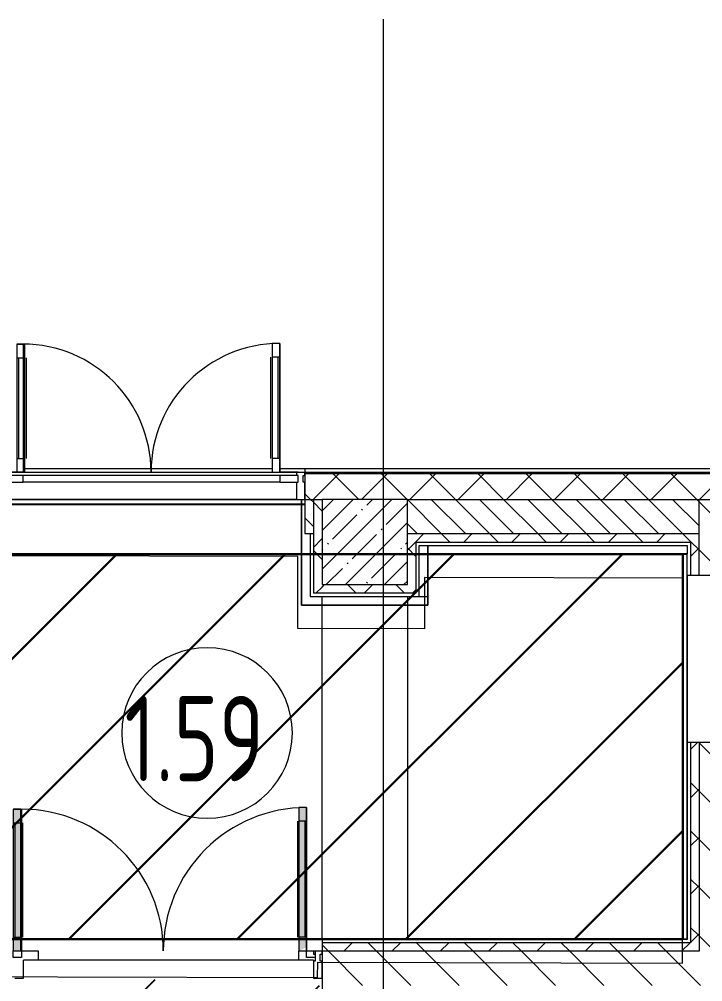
# Model space of a CAD drawing. Header units: millimetres. Extents: x -213911 to 415037, y -3642 to 107391.
# Drawn here: x 113891 to 117896, y 16135 to 21779 of the extents above; entities that cross this region are included whole.
import ezdxf

# ---------------------------------------------------------------- set-up
doc = ezdxf.new("R2010")
doc.units = ezdxf.units.MM
for name, color, linetype, lineweight in [('1)CF2', 3, 'Continuous', 30), ('A-AREA-BNDY', 7, 'Continuous', 5), ('A-AREA-IDEN', 7, 'Continuous', 9), ('A-DETL-GENF', 7, 'Continuous', 9), ('A-FLOR', 7, 'Continuous', 9), ('A-GLAZ-CWMG', 7, 'Continuous', 9), ('A-GLAZ-CWMG-1', 7, 'Continuous', 20), ('A-WALL', 7, 'Continuous', 5), ('I-WALL', 7, 'Continuous', 5), ('S-COLS', 7, 'Continuous', 9), ('S-COLS-1', 7, 'Continuous', 5), ('Оси', 7, 'Continuous', 9)]:
    doc.layers.add(name, color=color, linetype=linetype, lineweight=lineweight)
doc.layers.add('3) CF3 монтаж', color=152, linetype='Continuous')
for name, color, linetype, lineweight, true_color in [('A-DOOR-1', 7, 'Continuous', 5, 0xc0c0c0), ('A-WALL-1', 9, 'Continuous', 5, 0x808080), ('A-WALL-FNSH-1', 9, 'Continuous', 5, 0x808080)]:
    doc.layers.add(name, color=color, linetype=linetype, lineweight=lineweight, true_color=true_color)
doc.layers.add('A-FLOR-PATT-1', color=7, linetype='Continuous', lineweight=9, true_color=0xeef6ff, transparency=0.5)
doc.styles.add('СПДС', font='ГОСТ тип А.ttf', dxfattribs={"width": 0.9})
pattern_1 = [(135, (64.7, -136.06), (-141.42136, -141.42136), [])]
pattern_2 = [(45, (64.7, -136.06), (-141.42136, 141.42136), []), (135, (64.7, -136.06), (-141.42136, -141.42136), [])]

# ---------------------------------------------------------------- blocks, each defined once
blk = doc.blocks.new('Прямоугольный импост - Импост структурный с накладкой - 160мм-22852563-Объем проектирования 1 этажа')
at = {"layer": 'A-GLAZ-CWMG-1'}
for p, q in [((-50, 40), (-50, 140)), ((-50, 140), (0, 140)), ((0, 140), (0, 40)), ((-50, -17), (-50, 0)), ((-10, 40), (-10, 0)), ((0, 40), (-10, 40)), ((-10, 0), (0, 0)), ((0, 0), (0, -17)), ((0, -17), (-50, -17))]:
    blk.add_line(p, q, dxfattribs=at)
blk = doc.blocks.new('Дверь_Витражная_СКБ_2Ст - ВН-5-31911725-Объем проектирования 1 этажа')
at = {"layer": 'A-DETL-GENF'}
for p, q in [((-788, 770), (-743, 770)), ((-788, 770), (-788, 20)), ((-743, 770), (-788, 770)), ((-788, 770), (-788, 20)), ((-743, 770), (-743, 20)), ((-743, 20), (-743, 770)), ((752, 774), (707, 774)), ((707, 774), (707, 20)), ((752, 774), (707, 774)), ((707, 774), (707, 20)), ((752, 774), (752, 20)), ((752, 20), (752, 774)), ((-788, 690), (-743, 690)), ((-778, 690), (-778, 100)), ((-734, 690), (-734, 100)), ((698, 694), (698, 100)), ((752, 694), (707, 694)), ((742, 694), (742, 100)), ((-788, 100), (-743, 100)), ((752, 100), (707, 100)), ((-860, 20), (-860, 17)), ((-752, 20), (-860, 20)), ((-752, 20), (-860, 20)), ((-860, 20), (-860, 17)), ((-743, 20), (-788, 20)), ((-788, 20), (-743, 20)), ((-752, 17), (-752, 20)), ((-752, 17), (-752, 20)), ((707, 20), (752, 20)), ((707, 20), (752, 20)), ((752, 17), (752, 20)), ((752, 20), (860, 20)), ((752, 20), (752, 17)), ((860, 20), (752, 20)), ((860, 20), (860, 17)), ((860, 17), (860, 20))]:
    blk.add_line(p, q, dxfattribs=at)
at = {"layer": 'A-DOOR-1'}
for p, q in [((-752, 770), (-752, 20)), ((752, 774), (752, 20)), ((-752, 0), (-860, 0)), ((-860, 0), (-860, -40)), ((-752, -40), (-752, 0)), ((860, 0), (752, 0)), ((752, 0), (752, -40)), ((860, -40), (860, 0)), ((-860, -40), (-752, -40)), ((752, -40), (860, -40))]:
    blk.add_line(p, q, dxfattribs=at)
for centre, radius, start, end in [((-752, 20), 750, 360, 90), ((752, 20), 754, 90, 180)]:
    blk.add_arc(centre, radius, start, end, dxfattribs=at)
blk = doc.blocks.new('Прямоугольный импост - Импост структурный с накладкой - 160мм-24260934-Объем проектирования 1 этажа')
at = {"layer": 'A-GLAZ-CWMG'}
for p, q in [((115450.4, 19257), (113750.4, 19257)), ((115352.4, 19240), (113848.4, 19240)), ((115352.4, 19200), (113848.4, 19200)), ((115450.4, 19100), (113750.4, 19100))]:
    blk.add_line(p, q, dxfattribs=at)
blk = doc.blocks.new('Дверь_Витражная_остекление_ - ВВ-14 остекление-32472302-Объем проектирования 1 этажа')
at = {"layer": 'A-DETL-GENF'}
for p, q in [((-790, -20), (-835, -20)), ((-835, -860), (-835, -20)), ((-790, -20), (-835, -20)), ((-835, -20), (-835, -860)), ((-790, -860), (-790, -20)), ((-790, -860), (-790, -20)), ((840, -850), (840, -20)), ((840, -20), (840, -850)), ((885, -850), (885, -20)), ((885, -850), (885, -20)), ((-835, -100), (-790, -100)), ((-825, -780), (-825, -100)), ((-781, -780), (-781, -100)), ((831, -770), (831, -100)), ((885, -100), (840, -100)), ((875, -770), (875, -100)), ((-835, -780), (-790, -780)), ((885, -770), (840, -770)), ((-835, -860), (-790, -860)), ((-835, -860), (-790, -860)), ((885, -850), (840, -850)), ((840, -850), (885, -850))]:
    blk.add_line(p, q, dxfattribs=at)
at = {"layer": 'A-DOOR-1'}
for p, q in [((-885, 20), (-835, 20)), ((-885, -20), (-885, 20)), ((-835, 20), (-835, -20)), ((835, 20), (885, 20)), ((835, -20), (835, 20)), ((885, 20), (885, -20)), ((-835, -20), (-885, -20)), ((-835, -860), (-835, -20)), ((835, -850), (835, -20)), ((885, -20), (835, -20))]:
    blk.add_line(p, q, dxfattribs=at)
for centre, radius, start, end in [((-835, -20), 840, 270, 0), ((835, -20), 830, 180, 270)]:
    blk.add_arc(centre, radius, start, end, dxfattribs=at)
blk = doc.blocks.new('Прямоугольный импост - Импост структурный с накладкой - 160мм Темный-V78-Объем проектирования 1 этажа')
at = {"layer": 'A-GLAZ-CWMG-1'}
for p, q in [((-25, 0), (-25, 17)), ((-25, 17), (25, 17)), ((-15, 0), (-25, 0)), ((-15, -40), (-15, 0)), ((25, 0), (15, 0)), ((15, 0), (15, -40)), ((25, 17), (25, 0)), ((-25, -140), (-25, -40)), ((-25, -40), (-15, -40)), ((15, -40), (25, -40)), ((25, -40), (25, -140)), ((25, -140), (-25, -140))]:
    blk.add_line(p, q, dxfattribs=at)
blk = doc.blocks.new('BSC_Колонна _Прямоугольная - 500х500-V132-Объем проектирования 1 этажа')
at = {"layer": 'S-COLS-1'}
h = blk.add_hatch(dxfattribs=at)
h.set_pattern_fill('FP_133', color=256, style=0, pattern_type=2)
h.set_pattern_definition([(45, (-115850.45, -18850), (-114.04925, 114.04925), []), (45, (-115736.4, -18850), (-114.04925, 114.04925), [201.613, -40.323, 6.706, -33.617])])
h.paths.add_polyline_path([(-125.9, -250), (250, -250), (249.6, 250), (-250, 250), (-250, -250), (-202, -250)])
for p, q in [((250, 250), (-250, 250)), ((-250, 250), (-250, -250)), ((250, -250), (250, 250)), ((-250, -250), (250, -250))]:
    blk.add_line(p, q, dxfattribs=at)
blk = doc.blocks.new('Прямоугольный импост - Импост структурный с накладкой - 160мм Темный-31239248-Объем проектирования 1 этажа')
at = {"layer": 'A-GLAZ-CWMG-1'}
for p, q in [((0, 17), (-50, 17)), ((-50, 17), (-50, 0)), ((-50, 0), (-40, 0)), ((-40, 0), (-40, -40)), ((-10, -40), (-10, 0)), ((-10, 0), (0, 0)), ((0, 0), (0, 17)), ((-40, -40), (-50, -40)), ((-50, -40), (-50, -140)), ((0, -40), (-10, -40)), ((0, -140), (0, -40)), ((-50, -140), (0, -140))]:
    blk.add_line(p, q, dxfattribs=at)
blk = doc.blocks.new('Марка_Помещения - Номер-25198446-Объем проектирования 1 этажа')
at = {"layer": 'A-AREA-IDEN'}
for start, end in [(360, 180), (180, 360)]:
    blk.add_arc((0, 0), 2.5, start, end, dxfattribs=at)

msp = doc.modelspace()

# ---------------------------------------------------------------- hatches: boundary and pattern name
at = {"layer": '1)CF2'}
h = msp.add_hatch(dxfattribs=at)
h.set_pattern_fill('ANSI31', color=256, scale=220)
h.paths.add_polyline_path([(111184.7, 18642.9), (117778.8, 18642.9), (117778.8, 16385.9), (111184.7, 16385.9)])
at = {"layer": '3) CF3 монтаж'}
h = msp.add_hatch(dxfattribs=at)
h.set_pattern_fill('ANSI31', color=256, scale=222, style=0)
h.set_pattern_definition([(45, (1705.15, -22074.2), (-498.4042, 498.4042), [])])
h.paths.add_polyline_path([(116191.6, 13475.5), (117461.5, 13475.5), (117595.8, 13511.6), (117595.9, 13475.5), (117860.6, 13475.5), (117860.6, 13740.3), (117824.2, 13740.3), (117860.6, 13875.5), (117860.6, 16084.5), (116191.1, 16084.5), (116191.1, 13475.5)])
h.paths.add_polyline_path([(115613.2, 13855.5), (115650.6, 13855.5), (115650.6, 14120.3), (115613.2, 14120.3), (115649.4, 14255.5), (115650.6, 14250.9), (115650.6, 16148.5), (111140.6, 16148.5), (111140.6, 13855.5), (115250.5, 13855.5), (115384.8, 13891.6), (115384.9, 13855.5)])
h.paths.add_polyline_path([(106140.6, 13855.5), (110200.5, 13855.5), (110334.8, 13891.6), (110334.9, 13855.5), (110599.6, 13855.5), (110599.6, 14120.3), (110563.2, 14120.3), (110599.6, 14255.5), (110599.6, 18975.5), (106140.6, 18975.5), (106140.6, 15438.7)])
h.paths.add_polyline_path([(105199.6, 13855.5), (105200.5, 13855.5), (105334.8, 13891.6), (105334.9, 13855.5), (105600.6, 13855.5), (105600.6, 14120.3), (105563.2, 14120.3), (105599.4, 14255.5), (105600.6, 14250.9), (105600.6, 18975.5), (100890.6, 18975.5), (100890.6, 17605.5), (101488.6, 17605.5), (101488.6, 13855.5), (104545.7, 13855.5)])
at = {"layer": 'A-FLOR-PATT-1'}
h = msp.add_hatch(color=256, dxfattribs=at)
h.paths.add_polyline_path([(115531.3, 16316.9), (115533.1, 16316.9), (115575.2, 16338.3), (115575.2, 17156.9), (115530.2, 17156.9), (115530.2, 16316.9)])
h.paths.add_polyline_path([(113855.2, 16316.9), (113900.2, 16316.9), (113900.2, 17146.9), (113855.2, 17146.9), (113855.2, 16643.8)])
h.paths.add_polyline_path([(111369, 16653.9), (111971.7, 16653.9), (111971.7, 16698.9), (111131.7, 16698.9), (111131.7, 16653.9), (111234.5, 16653.9)])
h.paths.add_polyline_path([(111181.2, 18328.9), (111961.7, 18328.9), (111961.7, 18373.9), (111131.7, 18373.9), (111131.7, 18328.9), (111147.3, 18328.9)])
at = {"layer": 'A-WALL'}
h = msp.add_hatch(dxfattribs=at)
h.set_pattern_fill('FP_24', color=256, style=0, pattern_type=2)
h.set_pattern_definition(pattern_2)
h.paths.add_polyline_path([(115615.2, 18963.9), (118266.7, 18963.9), (118266.7, 19113.9), (115565.2, 19113.9), (115565.2, 18963.9), (115595.2, 18963.9)])
h.paths.add_polyline_path([(112885.2, 18963.9), (112865.2, 19100.1), (112865.2, 18963.9), (112870.5, 18963.9)])
h.paths.add_polyline_path([(120916.7, 18963.9), (120924.7, 18963.9), (120924.7, 19113.9), (119482.7, 19113.9), (119482.7, 18963.9), (120431.1, 18963.9)])
h.paths.add_polyline_path([(112965.2, 18963.9), (112973.5, 18963.9), (112955.2, 18988.9), (112963.7, 18967.7)])
h.paths.add_polyline_path([(112921, 19022.9), (112922.2, 19034.8), (112915.2, 19044.7), (112915.2, 19113.9), (112856.7, 19111.8), (112915.2, 19031)])
h = msp.add_hatch(dxfattribs=at)
h.set_pattern_fill('FP_2', color=256, style=0, pattern_type=2)
h.set_pattern_definition([(135, (64.7, -136.06), (-70.71068, -70.71068), [])])
h.paths.add_polyline_path([(117874.7, 18763.9), (117874.7, 18963.9), (116165.2, 18963.9), (116165.2, 18763.9), (117852.3, 18763.9)])
h.paths.add_polyline_path([(115615.2, 18763.9), (115615.2, 18963.9), (115565.2, 18963.9), (115565.2, 18763.9), (115597.8, 18763.9)])
h.paths.add_polyline_path([(111482.1, 18763.9), (112815.2, 18763.9), (112815.2, 18963.9), (111114.7, 18963.9), (111114.7, 18763.9), (111244.1, 18763.9)])
h.paths.add_polyline_path([(112865.2, 18763.9), (112915.2, 18763.9), (112915.2, 18963.9), (112865.2, 18963.9), (112865.2, 18872.7)])
at = {"layer": 'I-WALL'}
h = msp.add_hatch(dxfattribs=at)
h.set_pattern_fill('FP_24', color=256, style=0, pattern_type=2)
h.set_pattern_definition(pattern_2)
h.paths.add_polyline_path([(115615.2, 18413.9), (115665.2, 18413.9), (115664.7, 18963.9), (115615.2, 18963.9), (115615.2, 18420.1)])
h = msp.add_hatch(dxfattribs=at)
h.set_pattern_fill('FP_23', color=256, style=0, pattern_type=2)
h.set_pattern_definition(pattern_1)
h.paths.add_polyline_path([(117874.7, 16313.9), (118074.7, 16313.9), (118074.7, 17538.9), (117874.7, 17538.9), (117874.7, 16363.9)])
h.paths.add_polyline_path([(118074.7, 18518.9), (118074.7, 18963.9), (117874.7, 18963.9), (117874.7, 18518.9)])
h = msp.add_hatch(dxfattribs=at)
h.set_pattern_fill('FP_24', color=256, style=0, pattern_type=2)
h.set_pattern_definition(pattern_2)
h.paths.add_polyline_path([(117792.5, 18713.9), (117824.7, 18714.2), (117824.7, 18763.9), (116165.2, 18763.9), (116165.2, 18713.9), (117336.5, 18713.9)])
h = msp.add_hatch(dxfattribs=at)
h.set_pattern_fill('FP_24', color=256, style=0, pattern_type=2)
h.set_pattern_definition(pattern_2)
h.paths.add_polyline_path([(117874.7, 16363.9), (117874.7, 17538.9), (117824.7, 17538.9), (117824.7, 16363.9), (117871.2, 16363.9)])
h.paths.add_polyline_path([(117852.3, 18518.9), (117874.7, 18518.9), (117874.7, 18763.9), (117824.7, 18763.9), (117824.7, 18518.9)])
h = msp.add_hatch(dxfattribs=at)
h.set_pattern_fill('FP_24', color=256, style=0, pattern_type=2)
h.set_pattern_definition(pattern_2)
h.paths.add_polyline_path([(116165.2, 18463.9), (116215.2, 18463.9), (116215.2, 18713.9), (116165.2, 18713.9), (116165.2, 18693.9)])
h = msp.add_hatch(dxfattribs=at)
h.set_pattern_fill('FP_24', color=256, style=0, pattern_type=2)
h.set_pattern_definition(pattern_2)
h.paths.add_polyline_path([(116159.8, 18413.9), (116215.2, 18413.9), (116215.2, 18463.9), (115665.2, 18463.9), (115665.2, 18413.9), (115789.2, 18413.9)])
h = msp.add_hatch(dxfattribs=at)
h.set_pattern_fill('FP_24', color=256, style=0, pattern_type=2)
h.set_pattern_definition(pattern_2)
h.paths.add_polyline_path([(117804.7, 16313.9), (117874.7, 16313.9), (117874.7, 16363.9), (115665.2, 16363.9), (115665.2, 16313.9), (117336.5, 16313.9)])
h = msp.add_hatch(dxfattribs=at)
h.set_pattern_fill('FP_23', color=256, style=0, pattern_type=2)
h.set_pattern_definition(pattern_1)
h.paths.add_polyline_path([(115915.2, 16113.9), (118074.7, 16113.9), (118074.7, 16313.9), (115665.2, 16313.9), (115665.3, 16113.9)])

# ---------------------------------------------------------------- linework, layer by layer
msp.add_lwpolyline([(112915.2, 18935), (115565.2, 18935)])
at = {"layer": '1)CF2'}
msp.add_lwpolyline([(111184.7, 18642.9), (117778.8, 18642.9), (117778.8, 16385.9), (111184.7, 16385.9)], close=True, dxfattribs=at)
at = {"layer": 'A-AREA-BNDY', "flags": 128}
msp.add_lwpolyline([(115524.5, 18628.3), (112916.5, 18634.5), (112916.2, 18513.5), (111215.8, 18517.5), (111215.3, 18338), (111091.3, 18338.2), (111086.2, 16171.8), (115629.7, 16161.1), (115639.7, 16161.1), (115639.9, 16250.1), (117778.4, 16245), (117783.7, 18502), (116266.2, 18505.6), (116265.5, 18205.6), (115523.5, 18207.3)], close=True, dxfattribs=at)
at = {"layer": 'A-FLOR'}
for p, q in [((112967.4, 18963.9), (115515.2, 18963.9)), ((115595.2, 18763.9), (115595.2, 18393.9)), ((116285.2, 18393.9), (116285.2, 18693.9)), ((116285.2, 18693.9), (117804.7, 18693.9)), ((117804.7, 18518.9), (117804.7, 16383.9)), ((115595.2, 18393.9), (115665.1, 18393.9)), ((115665.2, 16383.9), (115665.2, 18393.9)), ((115665.2, 18393.9), (116285.2, 18393.9)), ((116165.2, 18393.9), (116165.2, 16383.9)), ((117803.7, 16383.9), (115665.2, 16383.9)), ((114003.2, 16313.9), (113905.2, 16313.9)), ((114003.2, 16261.9), (114003.2, 16313.9)), ((115575.2, 16313.9), (115527.2, 16313.9)), ((115527.2, 16313.9), (115527.2, 16261.9)), ((115664.9, 16313.9), (115625.2, 16313.9)), ((115615.2, 16261.9), (113915.2, 16261.9)), ((113915.2, 16156.9), (113915.2, 16261.9)), ((115615.2, 16261.9), (115615.2, 16156.9)), ((113865.2, 16156.9), (113915.2, 16156.9))]:
    msp.add_line(p, q, dxfattribs=at)
at = {"layer": 'A-WALL'}
for p, q in [((113922.2, 19143.9), (115372.2, 19143.9)), ((115417.2, 19143.9), (124736.8, 19143.9)), ((115565.2, 19143.9), (115565.2, 19121.9)), ((118269.7, 19116.9), (115565.2, 19116.9)), ((118266.7, 19113.9), (115565.2, 19113.9)), ((115565.2, 18963.9), (115665.2, 18963.9)), ((115615.2, 18963.9), (115615.2, 18413.9)), ((116165.2, 18963.9), (118274.7, 18963.9)), ((117874.7, 18518.9), (117874.7, 18963.9)), ((115595.2, 18763.9), (115615.2, 18763.9)), ((116215.2, 18713.9), (117824.7, 18713.9)), ((116215.2, 18713.9), (116215.2, 18413.9)), ((117824.7, 18713.9), (117824.7, 18518.9)), ((117804.7, 18518.9), (117804.7, 18643.9)), ((116215.2, 18413.9), (115615.2, 18413.9)), ((117824.7, 17538.9), (117824.7, 16363.9)), ((117874.7, 17538.9), (117874.7, 16313.9)), ((117803.7, 16383.9), (117803.7, 16384.9)), ((117804.7, 16383.9), (117803.7, 16383.9)), ((117824.7, 16363.9), (115665.2, 16363.9))]:
    msp.add_line(p, q, dxfattribs=at)
at = {"layer": 'A-WALL-1'}
for p, q in [((115565.2, 19113.9), (115565.2, 18763.9)), ((115565.2, 18763.9), (115595.2, 18763.9)), ((116165.2, 18763.9), (117874.7, 18763.9)), ((117824.7, 18518.9), (118094.7, 18518.9)), ((118094.7, 17538.9), (117824.7, 17538.9)), ((115665.2, 16363.9), (115665.2, 16093.9)), ((117874.7, 16313.9), (115665.2, 16313.9))]:
    msp.add_line(p, q, dxfattribs=at)
at = {"layer": 'A-WALL-FNSH-1'}
for p, q in [((118274.7, 19121.9), (115565.2, 19121.9)), ((115565.2, 19121.9), (115565.2, 19113.9)), ((116235.2, 18693.9), (116285.2, 18693.9)), ((116235.2, 18393.9), (116235.2, 18693.9)), ((117804.7, 18693.9), (117804.7, 18643.9)), ((117804.7, 18643.9), (116286.2, 18643.9)), ((116286.2, 18642.9), (117803.7, 18642.9)), ((117803.7, 18642.9), (117803.7, 16385.9)), ((117804.7, 18518.9), (117824.7, 18518.9)), ((115665.1, 18393.9), (115665.2, 18393.9)), ((117824.7, 17538.9), (117804.7, 17538.9)), ((116704.2, 16385.9), (115665.2, 16385.9)), ((116704.2, 16384.9), (115665.2, 16384.9)), ((115665.2, 16383.9), (115665.2, 16363.9)), ((116704.2, 16384.9), (116704.2, 16383.9))]:
    msp.add_line(p, q, dxfattribs=at)
at = {"layer": 'I-WALL'}
for p, q in [((115544.2, 18342.9), (115544.2, 18963.9)), ((115545.2, 18963.9), (115545.2, 18343.9)), ((116286.2, 18693.9), (116286.2, 18342.9)), ((116286.2, 18342.9), (115544.2, 18342.9)), ((115545.2, 18343.9), (116285.2, 18343.9)), ((116285.2, 18343.9), (116285.2, 18393.9)), ((116704.2, 16385.9), (116704.2, 16384.9)), ((116704.2, 16385.9), (117803.7, 16385.9)), ((117803.7, 16384.9), (116704.2, 16384.9)), ((117803.7, 16384.9), (117803.7, 16385.9))]:
    msp.add_line(p, q, dxfattribs=at)
at = {"layer": 'Оси'}
msp.add_lwpolyline([(116024.7, -2042.3), (116024.7, 2957.7), (116024.7, 16779), (116024.7, 21779)], dxfattribs=at)

# ---------------------------------------------------------------- block references
at = {"layer": 'A-AREA-IDEN', "xscale": 199.9999999999999, "yscale": 199.9999999999999, "zscale": 199.9999999999999}
msp.add_blockref('Марка_Помещения - Номер-25198446-Объем проектирования 1 этажа', (114991.6, 17594.1), dxfattribs=at)
at = {"layer": 'A-DOOR-1'}
msp.add_blockref('Дверь_Витражная_СКБ_2Ст - ВН-5-31911725-Объем проектирования 1 этажа', (114665.2, 19103.9), dxfattribs=at)
at = {"layer": 'A-DOOR-1', "rotation": 180}
msp.add_blockref('Дверь_Витражная_остекление_ - ВВ-14 остекление-32472302-Объем проектирования 1 этажа', (114740.2, 16296.9), dxfattribs=at)
at = {"layer": 'A-GLAZ-CWMG'}
for name, p in [('Прямоугольный импост - Импост структурный с накладкой - 160мм-24260934-Объем проектирования 1 этажа', (64.7, -136.1)), ('Прямоугольный импост - Импост структурный с накладкой - 160мм Темный-31239248-Объем проектирования 1 этажа', (115665.2, 16296.9))]:
    msp.add_blockref(name, p, dxfattribs=at)
at = {"layer": 'A-GLAZ-CWMG', "extrusion": (0, 0, -1), "rotation": 180}
msp.add_blockref('Прямоугольный импост - Импост структурный с накладкой - 160мм-22852563-Объем проектирования 1 этажа', (-115565.2, 19103.9), dxfattribs=at)
at = {"layer": 'A-GLAZ-CWMG', "extrusion": (0, 0, -1)}
msp.add_blockref('Прямоугольный импост - Импост структурный с накладкой - 160мм Темный-V78-Объем проектирования 1 этажа', (-115640.2, 16296.9), dxfattribs=at)
at = {"layer": 'S-COLS'}
msp.add_blockref('BSC_Колонна _Прямоугольная - 500х500-V132-Объем проектирования 1 этажа', (115915.2, 18713.9), dxfattribs=at)

# ---------------------------------------------------------------- texts
at = {"layer": 'A-AREA-IDEN', "insert": (114507.9, 17811.2), "char_height": 500, "width": 1212.151, "attachment_point": 1, "style": 'СПДС'}
msp.add_mtext('1.59', dxfattribs=at)

doc.saveas('drawing.dxf')
